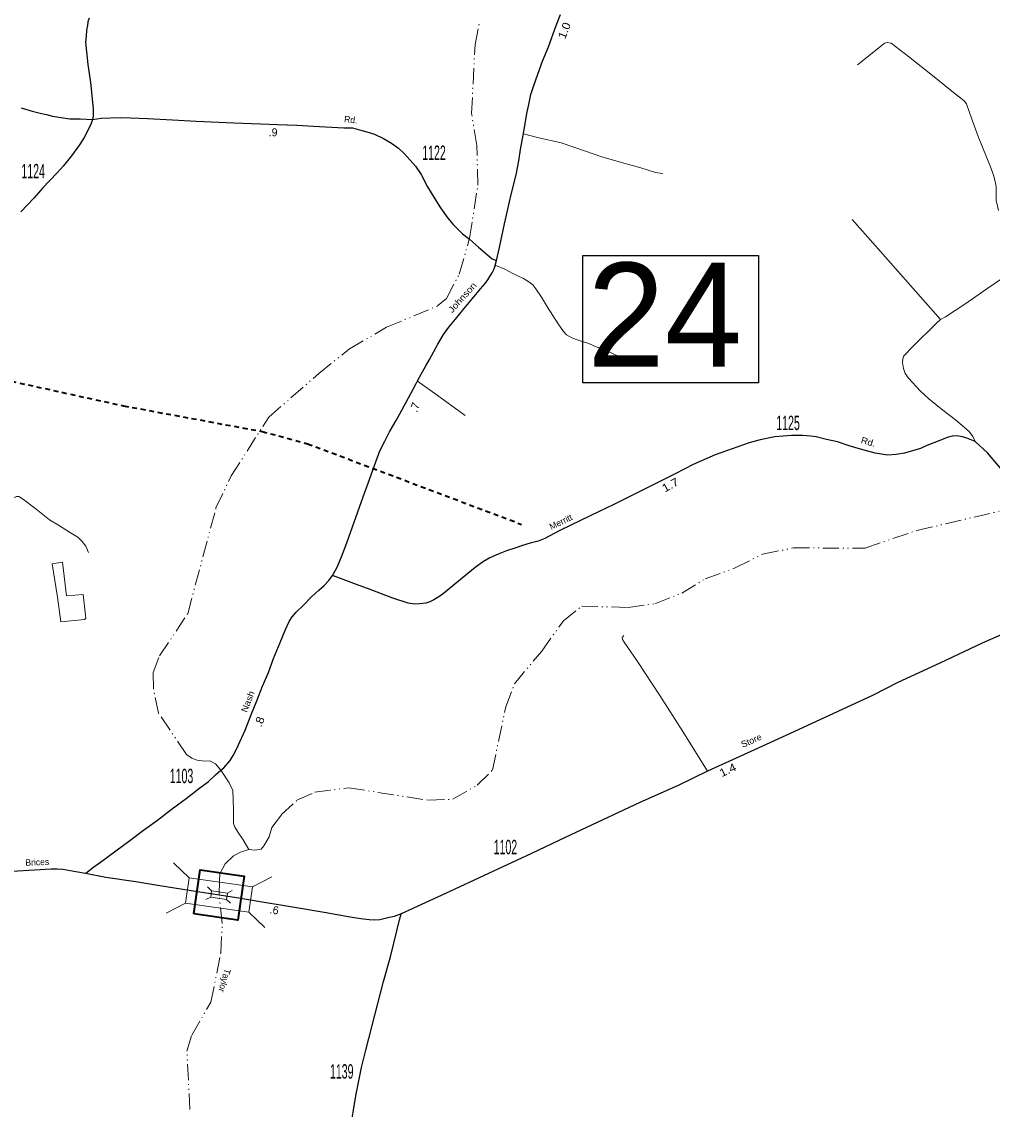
# Model space of a CAD drawing. Extents: x 682813 to 732842, y 106860 to 160619.
# Drawn here: x 692692 to 695723, y 118278 to 121674 of the extents above; entities that cross this region are included whole.
import ezdxf
from ezdxf.enums import TextEntityAlignment as Align

# ---------------------------------------------------------------- set-up
doc = ezdxf.new("R2010")
doc.units = 0
doc.header["$LTSCALE"] = 10
for name, pattern in [('DASH_DOUBLE_DOT', [9.2, 5, -1.2, 0.3, -1.2, 0.3, -1.2]), ('LONG_DASHED', [7.5, 6, -1.5]), ('SHORT_DASHED', [2.7, 1.5, -1.2])]:
    doc.linetypes.add(name, pattern=pattern)
for name, color, linetype, lineweight in [('11', 7, 'Continuous', 40), ('17', 7, 'Continuous', 40), ('31', 7, 'Continuous', 35), ('32', 7, 'Continuous', 25), ('35', 7, 'Continuous', 13), ('50', 7, 'Continuous', 13), ('56', 7, 'Continuous', 40), ('59', 7, 'Continuous', 13), ('60', 7, 'Continuous', 13)]:
    doc.layers.add(name, color=color, linetype=linetype, lineweight=lineweight)
doc.layers.add('21', color=7, linetype='Continuous')
doc.layers.add('8', color=7, linetype='Continuous')

msp = doc.modelspace()

# ---------------------------------------------------------------- linework, layer by layer
at = {"layer": '31', "lineweight": 25}
msp.add_lwpolyline([(694443.89, 120944.42), (694993.17, 120944.42), (694993.17, 120546.81), (694443.89, 120546.81)], close=True, dxfattribs=at)
at = {"layer": '31'}
msp.add_lwpolyline([(693229.36, 118888.25), (693249.12, 119025.81), (693386.78, 119006.04), (693367.02, 118868.48)], close=True, dxfattribs=at)
at = {"layer": '32'}
for points in [[(692902.41, 121685.97), (692898.81, 121674.51), (692896.75, 121662.55), (692893.74, 121648.09), (692893.14, 121628.81), (692891.33, 121610.73), (692893.63, 121579.94), (692898.26, 121541.07), (692906.13, 121484.43), (692915.42, 121402.25), (692914.82, 121379.96), (692912.67, 121369.57)], [(694174.93, 120928.81), (694184.16, 120969.26), (694199.96, 121043.09), (694219.93, 121135.33), (694235.81, 121195.9), (694244.41, 121240.08), (694249.96, 121275.17), (694257.95, 121320.34), (694263.05, 121349.1), (694269.32, 121388.16), (694275.31, 121415.88), (694281.58, 121446.8), (694290.76, 121474.77), (694303.96, 121510.91), (694318.45, 121551.33), (694336.94, 121596.38), (694361.25, 121663.08), (694374.32, 121696.86)], [(692690.22, 121405.96), (692724.85, 121394.76), (692749.85, 121388.5), (692769.64, 121384.33), (692788.39, 121379.64), (692821.21, 121373.91), (692842.56, 121371.3), (692874.33, 121370.78), (692912.67, 121369.57)], [(692912.67, 121369.57), (692940.32, 121372.72), (692999.18, 121375.32), (693031.99, 121374.28), (693084.34, 121371.93), (693162.46, 121368.29), (693236.68, 121364.38), (693354.39, 121359.17), (693437.2, 121356.04), (693490.85, 121353.43), (693550.74, 121351.35), (693602.83, 121348.22), (693697.88, 121343.27), (693724.52, 121342.81), (693746.84, 121337.02), (693769.76, 121330.76), (693793.19, 121322.95), (693821.32, 121309.4), (693846.84, 121295.32), (693868.45, 121279.95), (693886.68, 121263.27), (693905.43, 121241.91), (693921.06, 121223.14), (693939.03, 121196.83), (693959.34, 121159.3), (693981.74, 121121.78), (693999.18, 121093.38), (694022.62, 121061.07), (694039.29, 121040.74), (694068.19, 121011.82), (694089.84, 120995.47), (694117.93, 120970.04), (694147.62, 120945.54), (694161.16, 120933.56), (694174.93, 120928.81)], [(692912.67, 121369.57), (692909.02, 121357.06), (692900.43, 121339.08), (692886.37, 121313.03), (692871.78, 121289.58), (692847.04, 121255.44), (692835.06, 121240.33), (692821, 121223.65), (692802.25, 121202.8), (692757.2, 121154.6), (692730.64, 121124.89), (692689.23, 121080.85)], [(693662, 119944.56), (693676.67, 119971.17), (693690.79, 120003.13), (693707.11, 120047.26), (693725.05, 120096.71), (693741.83, 120144.31), (693758.38, 120190.28), (693773.54, 120233.02), (693793.33, 120288.84), (693801.67, 120311.25), (693810.7, 120333.89), (693825.97, 120364.23), (693840.9, 120393.99), (693861.16, 120429.32), (693878.4, 120461.63), (693899.58, 120500.19), (693913.82, 120526.71), (693934.31, 120564.58), (693953.87, 120600.14), (693964.86, 120619.25), (693991.37, 120667.77), (694008.73, 120697.19), (694025.51, 120720.23), (694046.23, 120745.83), (694073.89, 120779.3), (694099.7, 120810.45), (694124.58, 120839.98), (694138.82, 120856.54), (694147.38, 120868.82), (694153.87, 120879.01), (694160.81, 120890.59), (694165.9, 120901.02), (694169.49, 120909.24), (694174.93, 120928.81)], [(695755.07, 120273.36), (695707.94, 120328.07), (695669.3, 120363.91), (695643.85, 120374.28), (695629.71, 120378.06), (695611.92, 120381.46), (695597.9, 120380.04), (695582.12, 120375.65), (695553.62, 120365.02), (695518.01, 120351.18), (695498.21, 120341.74), (695449.2, 120326.65), (695422.81, 120322.88), (695396.8, 120320.86), (695357.57, 120326.83), (695311.74, 120339.33), (695276.32, 120350.28), (695239.08, 120362), (695204.7, 120369.82), (695172.41, 120377.64), (695154.7, 120379.72), (695129.7, 120381.81), (695095.59, 120382.07), (695043.51, 120377.9), (694998.45, 120368.78), (694963.56, 120358.88), (694857.05, 120321.61), (694788.56, 120291.65), (694732.83, 120262.98), (694648.71, 120220.51), (694610.17, 120200.71), (694538.56, 120165.53), (694495.33, 120145.2), (694406.53, 120102.21), (694370.07, 120085.01), (694325.73, 120060.44), (694304.47, 120052.36), (694279.7, 120045.66), (694255.75, 120038.89), (694234.91, 120031.07), (694205.75, 120022.21), (694179.7, 120011.79), (694153.66, 120000.32), (694133.61, 119989.12), (694107.57, 119970.36), (694055.75, 119927.36), (694009.39, 119889.32), (693994.29, 119878.9), (693978.66, 119869.52), (693966.68, 119863.26), (693953.66, 119859.09), (693934.39, 119856.49), (693918.25, 119855.44), (693898.98, 119858.57), (693850.8, 119874.47), (693780.49, 119901.05), (693737.78, 119916.68), (693662, 119944.56)], [(692890.92, 119014.92), (692912.63, 119032.69), (692937.45, 119049.39), (692985.25, 119085.23), (693029.48, 119117.94), (693071.8, 119149.98), (693115.41, 119181.51), (693158.36, 119214.74), (693205.52, 119248.69), (693247.86, 119282.04), (693273.83, 119301.11), (693297.45, 119322.74), (693314.1, 119337.26), (693322.78, 119344.83), (693342.73, 119367.62), (693351.93, 119382.82), (693360.26, 119398.45), (693367.55, 119414.09), (693389.39, 119462.46), (693409.58, 119512.64), (693425.69, 119553.61), (693444.09, 119599.52), (693462.04, 119642.25), (693478.01, 119686.32), (693498.88, 119735.89), (693515.59, 119776.84), (693526.88, 119801.91), (693535.96, 119816.02), (693549.15, 119830.75), (693570.96, 119851.71), (693596.89, 119878.79), (693619.78, 119899.02), (693636.77, 119913.88), (693651.27, 119929.19), (693662, 119944.56)], [(695906.83, 119829.11), (695875.6, 119816.03), (695855.53, 119807.34), (695802.17, 119783.1), (695691.72, 119733.32), (695558.84, 119671.08), (695427.8, 119611.41), (695350.56, 119571.02), (695130.51, 119469.13), (695027.9, 119422.23), (694957.85, 119390.18), (694833.11, 119333.63), (694741.45, 119288.81), (694621.65, 119236.18), (694389.1, 119127), (694283.89, 119076.45), (694015.4, 118952.15), (693876.99, 118888.6)], [(692890.92, 119014.92), (692843.14, 119022.89), (692820.74, 119026.53), (692802.34, 119027.58), (692783.59, 119027.58), (692731.85, 119024.8), (692662.24, 119020.45), (692596.61, 119016.28), (692540.19, 119012.98), (692441.23, 119009.16), (692352.51, 119003.78), (692217.44, 118992.66), (692152.17, 118990.4), (692123.17, 118989.7), (692053.03, 118985.54), (691989.32, 118983.97), (691913.97, 118978.41), (691882.03, 118978.07), (691853.9, 118983.62)], [(693308.07, 118947.14), (693214.49, 118960.87), (693123.35, 118976.33), (693048.52, 118988.32), (692954.08, 119002.21), (692890.92, 119014.92)], [(693876.99, 118888.6), (693855.12, 118880.61), (693835.15, 118875.57), (693809.8, 118870.01), (693793.49, 118868.62), (693776.47, 118869.32), (693751.12, 118872.79), (693717.96, 118877.83), (693636.71, 118892.42), (693556.68, 118906.15), (693512.24, 118913.1), (693436.02, 118925.78), (693370.22, 118937.76), (693308.07, 118947.14)], [(693654.76, 117742.52), (693661.59, 117784.67), (693673.07, 117864.51), (693685.77, 117963.72), (693694.72, 118035.32), (693719.51, 118215.54), (693724.26, 118250.16), (693728.43, 118275.18), (693735.46, 118320.26), (693753.16, 118408.33), (693766.72, 118463.13), (693784.94, 118536.01), (693821.39, 118677.24), (693843.01, 118754.64), (693863.06, 118835.15), (693871.39, 118870.07), (693876.99, 118888.6)]]:
    msp.add_lwpolyline(points, dxfattribs=at)
at = {"layer": '35'}
for points in [[(695742.66, 121084.99), (695735.12, 121115.8), (695735.12, 121134.67), (695735.12, 121157.93), (695733.24, 121171.14), (695726.95, 121195.03), (695717.53, 121221.44), (695678.25, 121316.08), (695652.8, 121388.08), (695642.75, 121417.63), (695635.21, 121427.06), (695596.87, 121457.87), (695535.92, 121506.92), (695461.45, 121565.71), (695406.78, 121607.84), (695395.47, 121609.73), (695386.67, 121607.84), (695379.13, 121601.56), (695301.84, 121539.3)], [(694258.71, 121324.61), (694302.7, 121312.65), (694376.14, 121296.5), (694452.18, 121270.44), (694503.48, 121252.46), (694564.94, 121234.74), (694625.36, 121218.06), (694670.93, 121203.21), (694685.51, 121201.13), (694693.85, 121200.6)], [(695285.65, 121056.49), (695358.41, 120974.87), (695561.05, 120744.81)], [(694568.37, 120618.52), (694559.34, 120625.47), (694546.84, 120632.77), (694530.52, 120641.1), (694503.09, 120652.92), (694485.73, 120659.52), (694473.93, 120664.03), (694459.49, 120670.35), (694435.64, 120677.42), (694423.75, 120682.28), (694409.86, 120687.14), (694402.03, 120691.19), (694393.2, 120696.87), (694383.47, 120706.94), (694366.93, 120731.07), (694334.18, 120783.1), (694315, 120814.07), (694297.64, 120840.71), (694288.38, 120852.78), (694275.31, 120862.42), (694258.65, 120872.15), (694223.4, 120889), (694200.83, 120901.51), (694170.72, 120913.68)], [(695561.05, 120744.81), (695576.45, 120753.3), (695637.41, 120792.91), (695705.59, 120839.76), (695771.88, 120885.35)], [(695669.3, 120363.91), (695661.6, 120379.47), (695650.29, 120394.56), (695607.56, 120431.04), (695568.59, 120461.22), (695524.61, 120496.43), (695497.59, 120522.21), (695460.82, 120560.88), (695450.77, 120575.98), (695445.74, 120591.7), (695441.97, 120610.56), (695443.23, 120621.25), (695447, 120630.68), (695474.65, 120660.24), (695549.11, 120733.49), (695561.05, 120744.81)], [(693927.42, 120551.86), (693982.42, 120513.52), (694076.96, 120444.83)], [(692356.46, 119928.86), (692423.65, 119983.58), (692527.95, 120072.31), (692623.65, 120150.87), (692665.06, 120186.05), (692675.21, 120191.52), (692683.03, 120191.52), (692697.87, 120182.92), (692732.24, 120156.34), (692778.34, 120118.82), (692806.85, 120102.01), (692841.23, 120080.91), (692867.01, 120065.27), (692881.07, 120051.2), (692892.01, 120037.13), (692900.6, 120016.8)], [(694833.11, 119333.63), (694756.6, 119457.6), (694684.86, 119570.28), (694614.39, 119676.24), (694573.71, 119736.83), (694568.08, 119745.24), (694567.41, 119751.95), (694572.23, 119758.15)]]:
    msp.add_lwpolyline(points, dxfattribs=at)
at = {"layer": '50'}
for p, q in [((693214.73, 119000.89), (693165.54, 119047.94)), ((693473.13, 119003.99), (693412.72, 118972.6)), ((693203.42, 118921.69), (693143.01, 118890.29)), ((693450.6, 118846.35), (693401.41, 118893.4))]:
    msp.add_line(p, q, dxfattribs=at)
at = {"layer": '50', "linetype": 'LONG_DASHED'}
for p, q in [((693284.73, 118960.58), (693272.44, 118972.34)), ((693281.91, 118940.78), (693266.8, 118932.93)), ((693343.7, 118921.95), (693331.4, 118933.71)), ((693349.33, 118961.36), (693334.23, 118953.51))]:
    msp.add_line(p, q, dxfattribs=at)
at = {"layer": '50'}
msp.add_lwpolyline([(693203.42, 118921.69), (693401.41, 118893.4), (693412.72, 118972.6), (693214.73, 119000.89)], close=True, dxfattribs=at)
at = {"layer": '50', "linetype": 'LONG_DASHED'}
msp.add_lwpolyline([(693281.91, 118940.78), (693331.4, 118933.71), (693334.23, 118953.51), (693284.73, 118960.58)], close=True, dxfattribs=at)
at = {"layer": '56', "linetype": 'SHORT_DASHED'}
msp.add_lwpolyline([(685961.28, 121976.51), (687050.82, 121756.46), (687962.69, 121553.97), (688584.77, 121421.47), (689534.12, 121221.48), (689856.39, 121138.98), (690365.21, 121034.82), (691114.7, 120878.16), (691775.91, 120736.49), (692395.49, 120609.83), (693010.07, 120474.84), (693443.1, 120394.84), (693584.67, 120356.51), (694252.55, 120104.85)], dxfattribs=at)
at = {"layer": '59', "linetype": 'DASH_DOUBLE_DOT'}
for points in [[(693401.41, 119089.93), (693383.18, 119119.12), (693370.16, 119138.92), (693357.66, 119158.72), (693352.97, 119170.19), (693352.97, 119213.97), (693352.45, 119243.67), (693350.89, 119273.38), (693339.43, 119297.35), (693314.1, 119337.26), (693297.24, 119356.76), (693279.01, 119366.14), (693263.91, 119365.1), (693239.95, 119368.75), (693223.28, 119375), (693206.75, 119386.03), (693119.25, 119514.72), (693103.12, 119591), (693102.81, 119641.99), (693122.62, 119694.59), (693210.12, 119825.79), (693298.5, 120155.91), (693345.75, 120255.95), (693463.38, 120439.53), (693619.44, 120575.38), (693715.19, 120652.46), (693831.31, 120720.12), (693990.69, 120786.93), (694018.44, 120810.37), (694058.38, 120886.55), (694090.38, 120998.87), (694116.56, 121164.28), (694112.94, 121288.32), (694096.75, 121387.61), (694107.44, 121603.31), (694122.06, 121677)], [(693472.88, 119157.83), (693503, 119198.22), (693553.31, 119244.18), (693606.38, 119268.13), (693713.06, 119282), (693962.06, 119243.08), (694038.25, 119246.56), (694113.88, 119290.03), (694161.69, 119337.07), (694203.19, 119535.17), (694230.31, 119606.61), (694315.62, 119708.88), (694383.31, 119803.5), (694441.19, 119849.33), (694586, 119845.45), (694669.5, 119856.78), (694753, 119890.12), (694826.19, 119934.63), (694920.06, 119968.77), (695005.69, 120012.05), (695102, 120031.12), (695325.44, 120030.69), (695487.62, 120085.45), (695778.69, 120153.63)], [(693318.05, 118858.81), (693308.07, 118947.14), (693309.98, 118991.44), (693310.52, 119013.06), (693327.19, 119044.85), (693352.71, 119069.87), (693374.58, 119081.33), (693401.41, 119089.93), (693419.9, 119087.07), (693439.17, 119090.19), (693448.02, 119100.61), (693464.17, 119129.28), (693472.88, 119157.83)], [(693217.12, 118277.21), (693207.69, 118459.33), (693222.62, 118510.02), (693282.62, 118612.8), (693313.88, 118767.61), (693318.05, 118858.81)]]:
    msp.add_lwpolyline(points, dxfattribs=at)
at = {"layer": '60'}
for points in [[(692818.67, 119986.74), (692787.42, 119981.27), (692803.83, 119877.3), (692813.98, 119800.69)], [(692813.98, 119800.69), (692887.42, 119807.72), (692892.11, 119810.85), (692891.33, 119821.01), (692883.51, 119885.9), (692831.95, 119881.99), (692818.67, 119986.74)]]:
    msp.add_lwpolyline(points, dxfattribs=at)

# ---------------------------------------------------------------- texts
at = {"layer": '11'}
for s, rotation, p in [('Rd.', 353.308, (693718.42, 121358.63)), ('Merritt', 25.699, (694379.79, 120103.51)), ('Brices', 2.078, (692740.69, 119039.93))]:
    msp.add_text(s, height=20, rotation=rotation, dxfattribs=at).set_placement(p, align=Align.CENTER)
for s, rotation, width, p in [('Johnson', 48.098, 1.15, (694075.16, 120806.53)), ('Rd.', 343.485, 1.1, (695332.83, 120352.77)), ('Nash', 68.536, 1.1, (693407.23, 119547.64)), ('Store', 23.89, 1.05, (694974.24, 119420.27))]:
    msp.add_text(s, height=20, rotation=rotation, dxfattribs=dict(at, width=width)).set_placement(p, align=Align.CENTER)
at = {"layer": '17'}
for s, rotation, width, p in [('1.0', 69.026, 1.1, (694398.12, 121642.41)), ('.7', 69.666, 1.05, (693931.21, 120466.06)), ('1.7', 29.118, 1.15, (694723.45, 120216.74)), ('.8', 68.158, 1.1, (693445.78, 119484)), ('1.4', 25.338, 1.15, (694901.98, 119326.27))]:
    msp.add_text(s, height=25, rotation=rotation, dxfattribs=dict(at, width=width)).set_placement(p, align=Align.CENTER)
for s, rotation, p in [('.9', 358.25, (693476.48, 121316.72)), ('.6', 350.253, (693478.43, 118888.21))]:
    msp.add_text(s, height=25, rotation=rotation, dxfattribs=at).set_placement(p, align=Align.CENTER)
at = {"layer": '21'}
msp.add_text('Taylor', height=20, rotation=254.301, dxfattribs=at).set_placement((693315.84, 118683.16), align=Align.CENTER)
at = {"layer": '31'}
msp.add_text('24', height=325, dxfattribs=at).set_placement((694458.29, 120596.85))
at = {"layer": '8', "width": 0.55}
for s, p in [('1122', (693979.47, 121242.86)), ('1124', (692727.55, 121185.35)), ('1125', (695085.02, 120399.13)), ('1103', (693190.83, 119296.59)), ('1102', (694202.32, 119074.67)), ('1139', (693691.21, 118373.95))]:
    msp.add_text(s, height=45, dxfattribs=at).set_placement(p, align=Align.CENTER)

doc.saveas('drawing.dxf')
